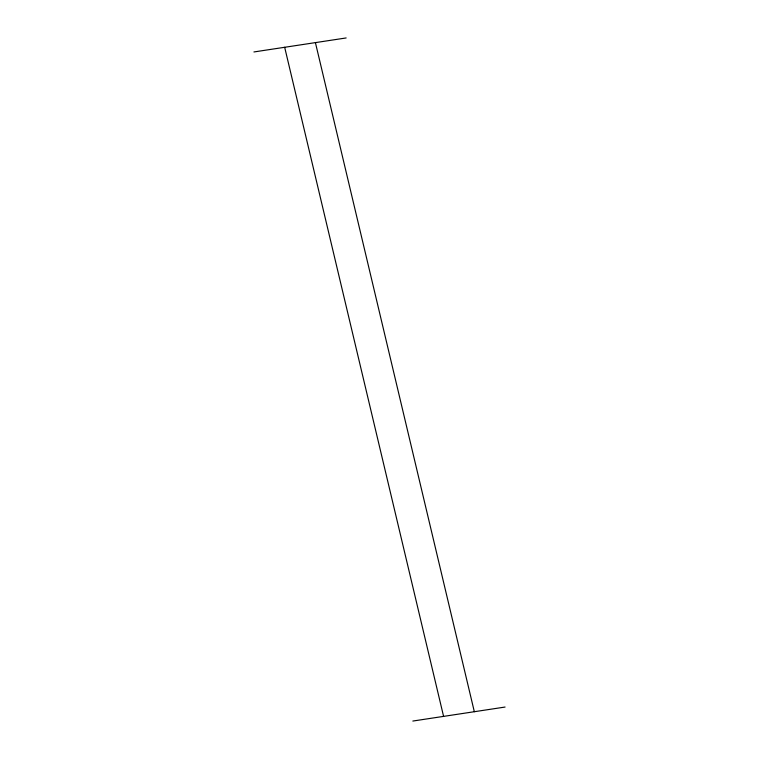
<?xml version="1.0" encoding="UTF-8"?>
<svg xmlns="http://www.w3.org/2000/svg" width="759" height="759" viewBox="0 0 759 759"><rect width="100%" height="100%" fill="white"/><g stroke="black" fill="none" stroke-linecap="round" stroke-linejoin="round"><path stroke-width="1.14" d="M253.923 51.954L346.161 37.95M412.839 721.05L505.077 707.046M315.412 42.618L474.328 711.714M284.672 47.286L443.588 716.382"/></g></svg>
